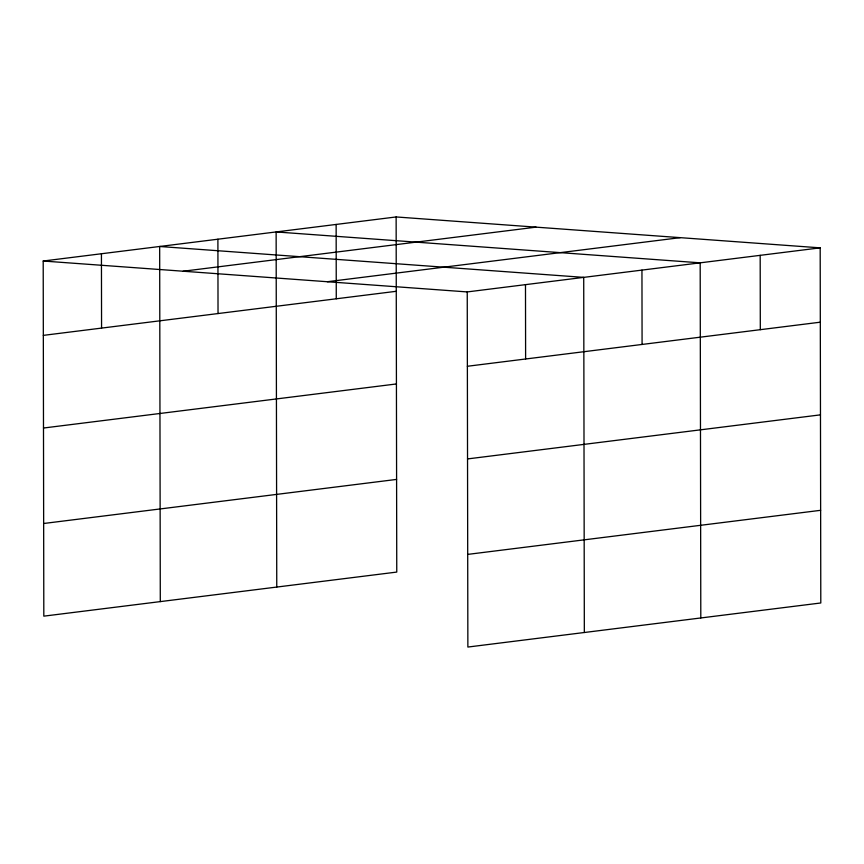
<?xml version="1.0" encoding="UTF-8"?>
<svg xmlns="http://www.w3.org/2000/svg" width="864" height="864" viewBox="0 0 864 864"><rect width="100%" height="100%" fill="white"/><g stroke="black" fill="none" stroke-linecap="round" stroke-linejoin="round"><path stroke-width="1.3" d="M396.133 216.95L396.76 572.076L43.816 616.151L43.2 261.025L396.133 216.95L820.184 247.849L820.8 602.975L467.867 647.05L467.24 291.924L820.184 247.849M183.136 271.231L536.069 227.146M327.316 281.729L680.249 237.654M43.33 335.372L396.263 291.298M467.37 366.271L820.314 322.186M43.492 428.026L396.425 383.951M467.532 458.924L820.476 414.85M43.654 523.498L396.598 479.412M467.705 554.396L820.638 510.311M43.2 261.025L467.24 291.924M760.18 255.344L760.309 329.681M700.801 617.954L700.186 262.829L276.134 231.941L276.761 587.056M641.952 270.108L642.082 344.455M584.334 632.502L583.718 277.376L159.667 246.488L160.294 601.603M525.485 284.656L525.614 358.992M336.139 224.446L336.269 298.793M217.901 239.209L218.03 313.556M101.434 253.757L101.563 328.104"/></g></svg>
